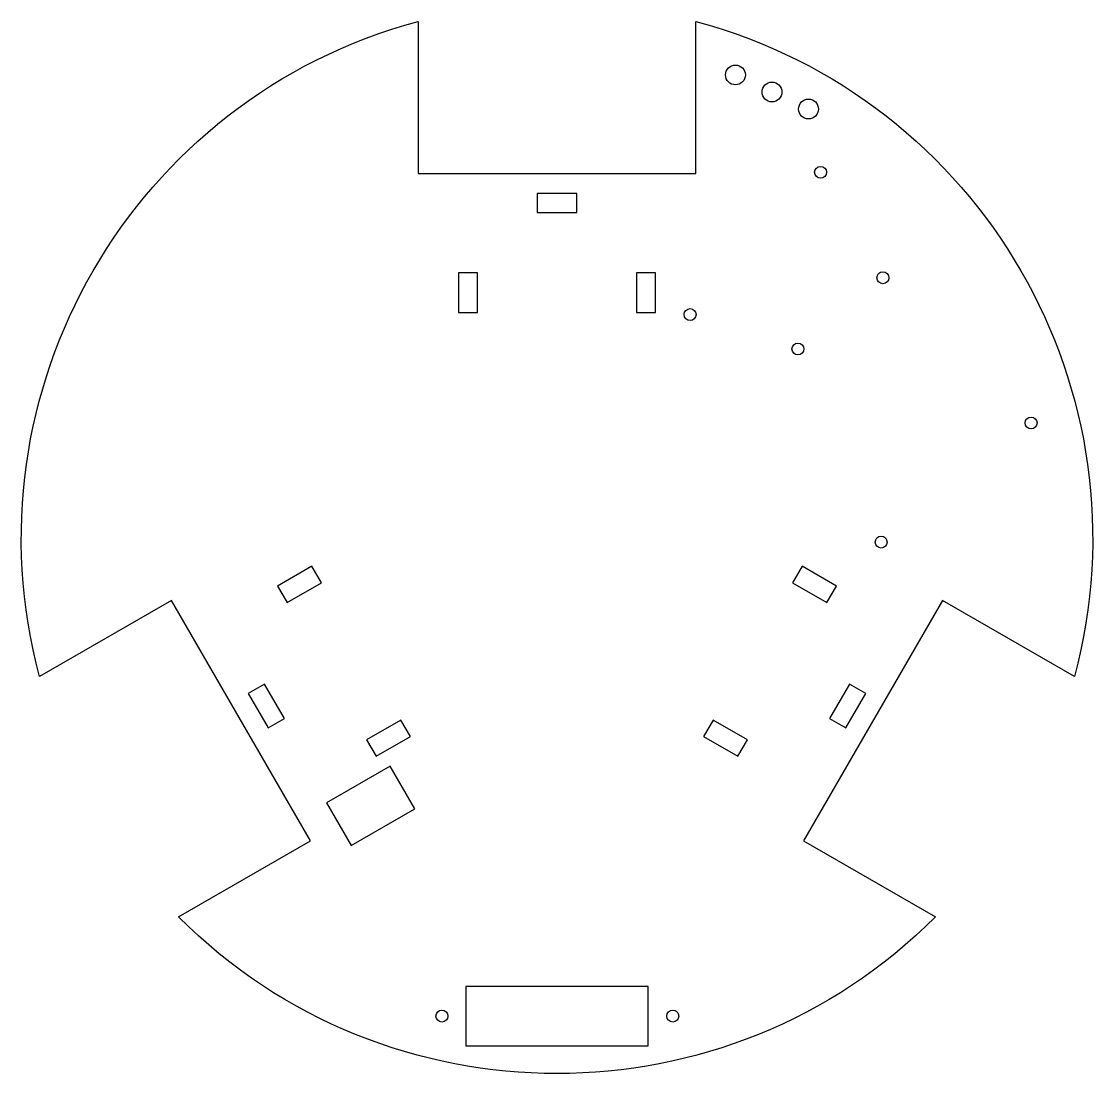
# Model space of a CAD drawing. Header units: millimetres. Extents: x -135 to 135, y -135 to 130.
import ezdxf

# ---------------------------------------------------------------- set-up
doc = ezdxf.new("R2010")
doc.units = ezdxf.units.MM
doc.layers.get('0').update_dxf_attribs({"linetype": 'CONTINUOUS'})

msp = doc.modelspace()

# ---------------------------------------------------------------- linework, layer by layer
msp.add_lwpolyline([(97.17, -15.69), (62.17, -76.31), (95.42, -95.5, -0.413947), (-95.42, -95.5), (-62.17, -76.31), (-97.17, -15.69), (-130.42, -34.88, -0.413947), (-35, 130.38), (-35, 92), (35, 92), (35, 130.38, -0.413947), (130.42, -34.88)], format="xyb", close=True)
for points in [[(-5, 87), (-5, 82.2), (5, 82.2), (5, 87)], [(-24.8, 57), (-20, 57), (-20, 67), (-24.8, 67)], [(20, 57), (24.8, 57), (24.8, 67), (20, 67)], [(-59.36, -11.18), (-61.76, -7.02), (-70.42, -12.02), (-68.02, -16.18)], [(61.76, -7.02), (59.36, -11.18), (68.02, -16.18), (70.42, -12.02)], [(-72.84, -47.83), (-68.69, -45.43), (-73.69, -36.77), (-77.84, -39.17)], [(77.84, -39.17), (73.69, -36.77), (68.69, -45.43), (72.84, -47.83)], [(-36.96, -49.98), (-39.36, -45.82), (-48.02, -50.82), (-45.62, -54.98)], [(39.36, -45.82), (36.96, -49.98), (45.62, -54.98), (48.02, -50.82)], [(-58.11, -66.68), (-51.86, -77.51), (-35.83, -68.26), (-42.08, -57.43)], [(23, -128), (23, -113), (-23, -113), (-23, -128)]]:
    msp.add_lwpolyline(points, close=True)
for centre, radius in [((44.98, 116.88), 2.5), ((54.19, 112.58), 2.5), ((63.4, 108.29), 2.5), ((66.44, 92.33), 1.5), ((82.14, 65.72), 1.5), ((33.55, 56.45), 1.5), ((60.73, 47.76), 1.5), ((119.5, 29.1), 1.5), ((81.71, -0.95), 1.5), ((-29, -120.5), 1.5), ((29.19, -120.5), 1.5)]:
    msp.add_circle(centre, radius)

doc.saveas('drawing.dxf')
